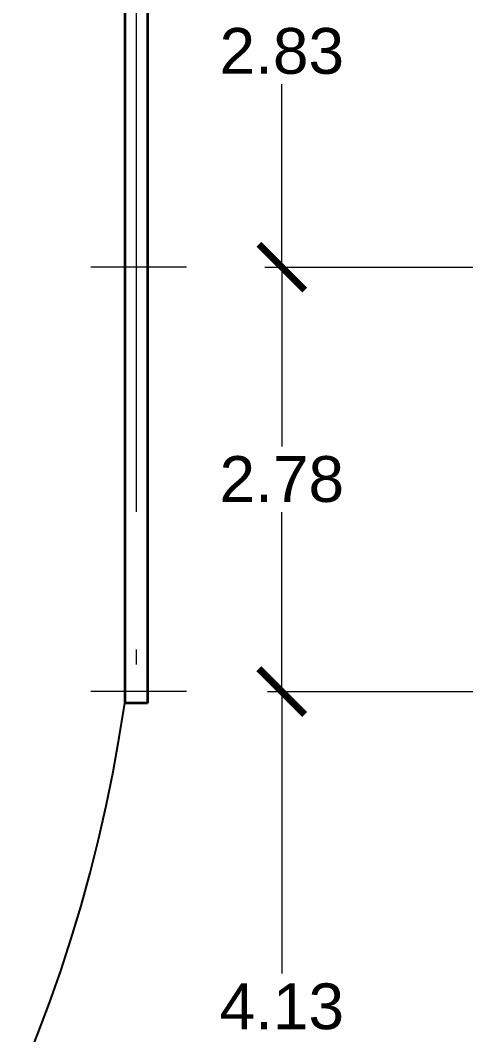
# Model space of a CAD drawing. Header units: inches. Extents: x 13 to 261, y -112 to -47.
# Drawn here: x 258.41 to 261.37, y -94.95 to -88.31 of the extents above; entities that cross this region are included whole.
import ezdxf

# ---------------------------------------------------------------- set-up
doc = ezdxf.new("R2010")
doc.units = ezdxf.units.IN
doc.header["$MEASUREMENT"] = 0
doc.linetypes.add('ACAD_ISO04W100', pattern=[30, 24, -3, 0, -3])
for name, color, linetype, lineweight in [('COTAS', 192, 'Continuous', 13), ('EJES', 1, 'ACAD_ISO04W100', 13), ('MUROS', 5, 'Continuous', 35), ('RAMPAS', 50, 'Continuous', 25)]:
    doc.layers.add(name, color=color, linetype=linetype, lineweight=lineweight)
doc.styles.add('COTAS', font='ARIALUNI.TTF', dxfattribs={"height": 0.3})

# ---------------------------------------------------------------- blocks, each defined once
blk = doc.blocks.new('_ArchTick')
at = {"color": 0, "linetype": 'ByBlock', "const_width": 0.15}
blk.add_lwpolyline([(-0.5, -0.5), (0.5, 0.5)], dxfattribs=at)

msp = doc.modelspace()

# ---------------------------------------------------------------- linework, layer by layer
at = {"layer": 'COTAS', "color": 1}
for p, q in [((260.1189, -89.9216), (260.1189, -88.7241)), ((259.4939, -89.9216), (258.8689, -89.9216)), ((260.008, -89.9216), (261.3689, -89.9216)), ((260.1189, -89.9216), (260.1189, -91.0958)), ((260.1189, -92.7016), (260.1189, -91.5274)), ((259.4939, -92.7016), (258.8689, -92.7016)), ((260.025, -92.7016), (261.3689, -92.7016)), ((260.1189, -92.7016), (260.1189, -94.5484))]:
    msp.add_line(p, q, dxfattribs=at)
at = {"layer": 'EJES', "color": 1, "ltscale": 0.3}
msp.add_line((259.1652, -47.925), (259.1652, -92.7766), dxfattribs=at)
at = {"layer": 'MUROS'}
for p, q in [((259.2402, -51.9768), (259.2402, -92.7766)), ((259.0902, -83.8966), (259.0902, -92.7766)), ((259.2402, -92.7766), (259.0902, -92.7766))]:
    msp.add_line(p, q, dxfattribs=at)
at = {"layer": 'RAMPAS'}
msp.add_arc((249.2005, -91.3343), 9.9943, 271.08764, 351.70265, dxfattribs=at)

# ---------------------------------------------------------------- block references
at = {"layer": 'COTAS', "color": 1, "xscale": 0.3, "yscale": 0.3, "zscale": 0.3}
for p, rotation in [((260.1189, -89.9216), 270), ((260.1189, -89.9216), 90), ((260.1189, -92.7016), 90), ((260.1189, -92.7016), 270)]:
    msp.add_blockref('_ArchTick', p, dxfattribs=dict(at, rotation=rotation))

# ---------------------------------------------------------------- texts
at = {"layer": 'COTAS', "color": 1, "char_height": 0.3, "attachment_point": 5, "style": 'COTAS'}
for s, insert in [('2.83', (260.1189, -88.5084)), ('2.78', (260.1189, -91.3116)), ('4.13', (260.1189, -94.7642))]:
    msp.add_mtext(s, dxfattribs=dict(at, insert=insert))

doc.saveas('drawing.dxf')
